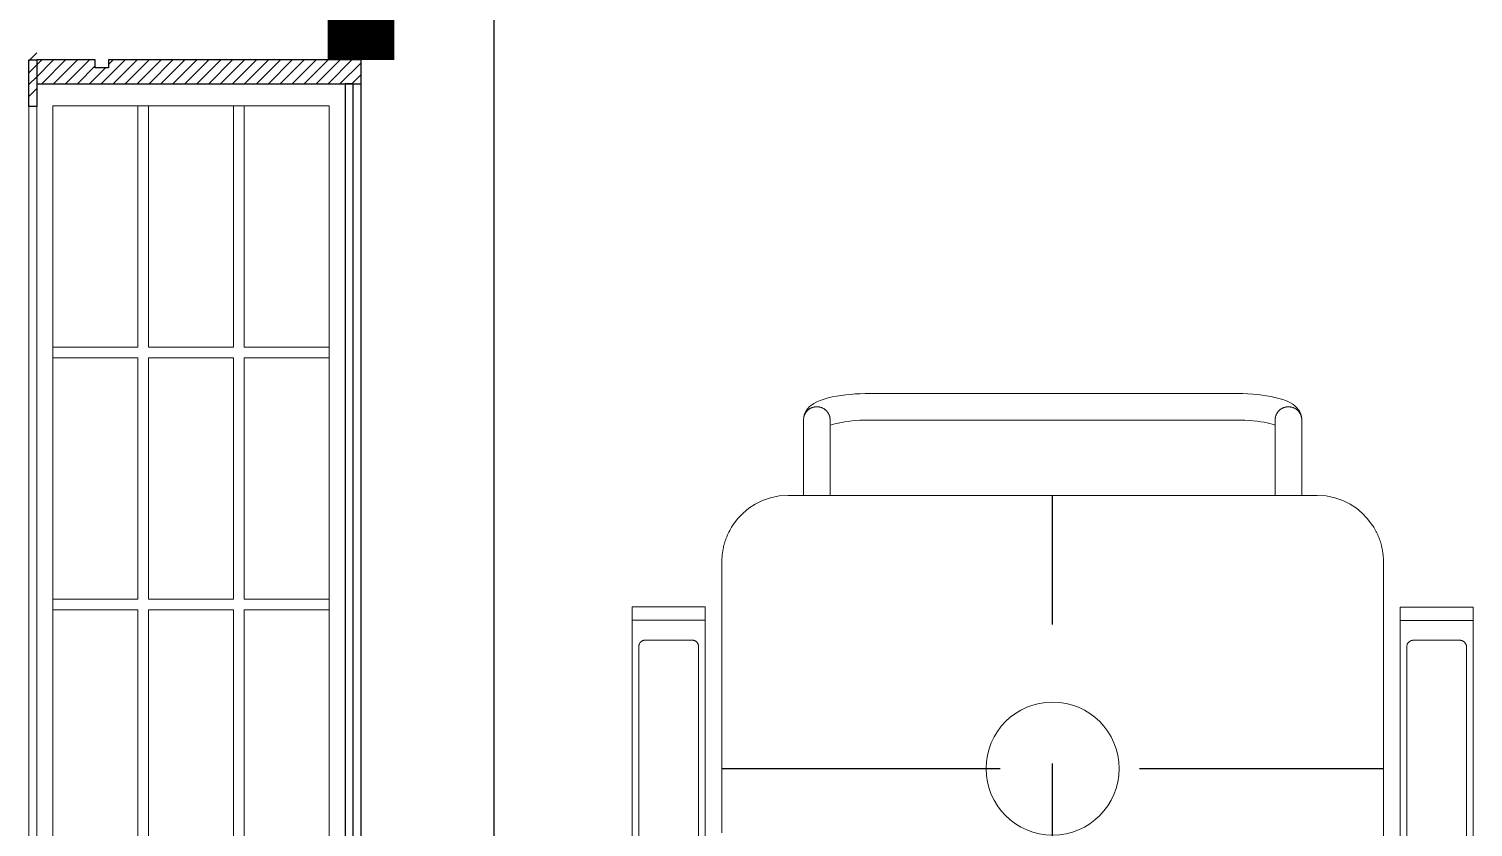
# Model space of a CAD drawing. Header units: feet. Extents: x 5433040 to 5447872, y -5283407 to -5275532.
# Drawn here: x 5443349 to 5444436, y -5281169 to -5280568 of the extents above; entities that cross this region are included whole.
import ezdxf

# ---------------------------------------------------------------- set-up
doc = ezdxf.new("R2010")
doc.units = ezdxf.units.FT
doc.header["$LTSCALE"] = 33
doc.header["$MEASUREMENT"] = 0
doc.linetypes.add('ACAD_ISO03W100', pattern=[30, 12, -18])
doc.linetypes.add('HIDDEN', pattern=[9.524999999999995, 6.349999999999997, -3.174999999999998])
for name, color, linetype, lineweight in [('LENS-FURNITURE', 13, 'Continuous', 9), ('LENS-PARTITION', 21, 'Continuous', 25), ('LK-FF&E WALL', 1, 'Continuous', 9), ('LK-FLUTTED FINISH', 20, 'Continuous', 30), ('LN-ELEVATION-1', 81, 'Continuous', 25), ('LN-ELEVATION-2', 103, 'Continuous', 20), ('LN-ELEVATION-3', 125, 'Continuous', 18), ('LN-HATCH', 251, 'Continuous', 0)]:
    doc.layers.add(name, color=color, linetype=linetype, lineweight=lineweight)
pattern_1 = [(45, (7858558.917008298, 3503823.203216763), (-4.490128060534575, 4.490128060534575), [])]

# ---------------------------------------------------------------- blocks, each defined once
blk = doc.blocks.new('CHAIR UNIT')
blk.add_circle((0, -2.91038e-11), 50.09224864585668)
at = {"layer": 'Defpoints', "linetype": 'HIDDEN'}
for p, q in [((0, 205.7260339055501), (0, -205.7260339055793)), ((-249.0004958324135, -2.91038e-11), (249.0004958324135, -2.91038e-11))]:
    blk.add_line(p, q, dxfattribs=at)
at = {"layer": 'LENS-FURNITURE'}
for points in [[(-316.4938646722585, -111.7995882283139), (-316.4938646722585, 155.188182556798)], [(-311.4994284007698, 155.188182556798), (-311.4994284007698, -91.80358200351475), (-311.4902977496385, -91.967932739557), (-311.4902977496385, -92.1414140729757), (-311.4720366857946, -92.31489540453185), (-311.4537753826007, -92.479246140545), (-311.4263836666942, -92.65272747396375), (-311.3533389326185, -92.98142894601914), (-311.3076859135181, -93.15491027757523), (-311.262032895349, -93.31013041810363), (-311.1524655558169, -93.63883189015905), (-311.0794208208099, -93.79405203068745), (-311.0155069762841, -93.94927216932408), (-310.9333313517272, -94.10449230798986), (-310.8602866176517, -94.25058185114176), (-310.5863687451929, -94.6888504824019), (-310.4859322952107, -94.82580942817731), (-310.3763651940972, -94.95363777840976), (-310.2667978536338, -95.0905967260478), (-310.1481001004577, -95.21842507630934), (-309.9107045950368, -95.45582058391302), (-309.7828761907294, -95.5745183367689), (-309.6550480248406, -95.68408549414013), (-309.244171096012, -95.98539517779135), (-309.0980816278606, -96.07670114224312), (-308.9519921597093, -96.15887650934746), (-308.7967720385641, -96.24105187828535), (-308.486331560649, -96.38714141957462), (-308.1758913211524, -96.51496977166971), (-308.0115405488759, -96.56975335034076), (-307.6828392446041, -96.66105931482164), (-307.5184884732589, -96.69758170060234), (-307.3450070507825, -96.72497348900652), (-307.1806562785059, -96.75236527927338), (-307.0071750953794, -96.77975706954022), (-306.8428240846842, -96.78888766505409), (-306.6693429006264, -96.79801826243057), (-306.4958614781499, -96.79801826243057), (-271.4982854453847, -96.79801826243057), (-271.3248040229081, -96.79801826243057), (-271.1604532506317, -96.78888766505409), (-270.9869720665738, -96.77975706954022), (-270.8134906440973, -96.75236527927338), (-270.4847891014069, -96.69758170060234), (-270.3113079164177, -96.66105931482164), (-269.9826063737273, -96.56975335034076), (-269.8273862535134, -96.51496977166971), (-269.6630357205868, -96.4510555974848), (-269.5078153628856, -96.38714141957462), (-269.1973748840392, -96.24105187828535), (-269.0512854149565, -96.15887650934746), (-268.8960652947426, -96.07670114224312), (-268.7591064777225, -95.98539517779135), (-268.6130167711526, -95.88495861779666), (-268.3390988977626, -95.68408549414013), (-268.2112707318738, -95.5745183367689), (-268.0834423284978, -95.45582058391302), (-267.8460468221456, -95.21842507630934), (-267.7273490689695, -95.0905967260478), (-267.6177817294374, -94.95363777840976), (-267.5173452794552, -94.82580942817731), (-267.4169088285416, -94.6888504824019), (-267.3164721410722, -94.5427609392791), (-267.2251661028713, -94.3966713961272), (-267.060815570876, -94.10449230798986), (-266.9786401847377, -93.94927216932408), (-266.8508117804304, -93.63883189015905), (-266.7868974590674, -93.4744811541168), (-266.7321140281856, -93.31013041810363), (-266.6864610090852, -93.15491027757523), (-266.6408079899848, -92.98142894601914), (-266.5677632559091, -92.65272747396375), (-266.5403715409338, -92.479246140545), (-266.52211023774, -92.31489540453185), (-266.5038491729647, -91.967932739557), (-266.4947185218334, -91.80358200351475), (-266.4947185218334, 155.188182556798)], [(-261.5002822503448, 155.188182556798), (-261.5002822503448, -111.7995882283139)], [(316.4938649134711, 155.3799250812444), (316.4938649134711, -111.6078457020048), (261.500282490626, -111.6078457020048), (261.500282490626, -121.6149794108642), (316.4938649134711, -121.6149794108642), (316.4938649134711, -111.6078457020048)], [(261.500282490626, -111.6078457020048), (261.500282490626, 155.3799250812444)], [(266.4947185236961, 155.3799250812444), (266.4947185236961, -91.61183947909738), (266.5038491748273, -91.7853208106244), (266.5129798268899, -91.94967154666664), (266.5221104780212, -92.12315288008541), (266.5403715427965, -92.29663421161241), (266.5677634961903, -92.46098494765465), (266.6042856257409, -92.6253356836969), (266.6408082311973, -92.79881701711562), (266.7321142684668, -93.12751848917105), (266.7868977002799, -93.28273862969942), (266.8416811311618, -93.44708936571259), (266.9147258661687, -93.60230950251572), (266.9786401875317, -93.75752964304407), (267.0608155727387, -93.91274978354342), (267.1429909579456, -94.0588393266953), (267.2251663440838, -94.2140594671946), (267.3164723813534, -94.35101841297), (267.4077784176916, -94.4971079561219), (267.5173452813178, -94.6340669018682), (267.6177819697187, -94.77102584950626), (267.7273493092506, -94.89885419973871), (267.8460470624268, -95.02668255186293), (268.0834423303604, -95.2640780576039), (268.2112707346679, -95.3827758123225), (268.3390991389751, -95.49234296783106), (268.6130170114338, -95.69321608965402), (268.7591064795852, -95.79365265148226), (268.8960655350238, -95.88495861779666), (269.0421550041065, -95.967133984901), (269.3525954829529, -96.13148472091417), (269.8182558426633, -96.32322724536058), (269.9826063755899, -96.37801082403166), (270.3113079182803, -96.46931678851251), (270.4756586905569, -96.50583917429321), (270.6491401130334, -96.54236156007391), (270.8134908843785, -96.56062275482692), (270.9869720693678, -96.58801454323113), (271.151322601363, -96.5971451406076), (271.4982854472473, -96.61540633352708), (306.4958617184311, -96.61540633352708), (306.6693431409076, -96.60627573612146), (306.8336939122528, -96.5971451406076), (307.007175097242, -96.58801454323113), (307.1806565197185, -96.56062275482692), (307.3450072910637, -96.54236156007391), (307.5093578239903, -96.50583917429321), (307.6828390080482, -96.46931678851251), (308.0115405507386, -96.37801082403166), (308.1667606718838, -96.32322724536058), (308.3311114422977, -96.25931307117573), (308.6415519211441, -96.13148472091417), (308.7967718029395, -96.0493093538389), (308.9428615104406, -95.967133984901), (309.0980816297233, -95.88495861779666), (309.2350404467434, -95.79365265148226), (309.3811301542446, -95.69321608965402), (309.6550480276346, -95.49234296783106), (309.782876431942, -95.3827758123225), (309.9107045978308, -95.2640780576039), (310.1481003407389, -95.02668255186293), (310.266798093915, -94.89885419973871), (310.3763651959598, -94.77102584950626), (310.5772380959243, -94.4971079561219), (310.6776750227437, -94.35101841297), (310.7689808215946, -94.2140594671946), (310.8511562068015, -94.0588393266953), (310.9333315929398, -93.91274978354342), (311.0155067406595, -93.75752964304407), (311.1433353833854, -93.44708936571259), (311.2072492279112, -93.28273862969942), (311.2620331356302, -93.12751848917105), (311.3533389344811, -92.79881701711562), (311.389861301519, -92.6253356836969), (311.4263836685568, -92.46098494765465), (311.4537756228819, -92.29663421161241), (311.4720366876572, -92.12315288008541), (311.4811673387885, -91.94967154666664), (311.4902979899198, -91.7853208106244), (311.4994284026325, -91.61183947909738), (311.4994284026325, 155.3799250812444)], [(248.4983131065965, 75.66981807732373), (248.6900555938482, 75.17676586922607), (248.7357086120173, 75.00328453583644), (248.7904920428992, 74.83893379979416), (248.8270146492869, 74.66545246637544), (248.8726674299687, 74.49197113484843), (248.9548428151756, 73.97152713645481), (248.9731041174382, 73.7980458049278), (248.9913651822135, 73.45108313995297), (249.0004958333448, 73.26847121102037), (249.0004958333448, -155.7268877471797)], [(-249.0004958314821, -155.7268877471797), (-249.0004958314821, 48.26889812995796)], [(-249.0004958314821, -155.7268877471797), (-248.9913651794195, -156.256462341058), (-248.9822345282882, -156.7951675323129), (-248.973103877157, -157.3247421280539), (-248.954842813313, -157.8634473174461), (-248.9274508580566, -158.4021525068674), (-248.8544061239809, -159.4613016964868), (-248.8178839962929, -160.000006885879), (-248.7083166558296, -161.0591560736648), (-248.6535332240164, -161.5978612649195), (-248.5896189026535, -162.127435858798), (-248.5165741685778, -162.6570104526763), (-248.3522233972326, -163.7161596423247), (-248.2700480110943, -164.2366036388266), (-248.0691748727113, -165.295752828446), (-247.9687384227291, -165.8161968249478), (-247.859171083197, -166.3366408233414), (-247.7404733300209, -166.8662154172198), (-247.6217755768448, -167.3866594137216), (-247.493947410956, -167.8979728165723), (-247.2200295384973, -168.9388608114386), (-246.9278503628448, -169.9614876134436), (-246.7726300042123, -170.4728010144317), (-246.4439286999404, -171.4954278145451), (-246.2704475149512, -172.0067412173957), (-246.0969660924748, -172.5089240210072), (-245.914354018867, -173.0111068264814), (-245.7226115316152, -173.5132896319555), (-245.5308690443635, -174.0063418400532), (-245.3391267955303, -174.5085246455273), (-244.7091154251248, -175.9876812679577), (-244.4899812228978, -176.4716028805414), (-243.8051861822605, -177.9233677182928), (-243.0656079500914, -179.3477407639147), (-242.5542945712805, -180.2790615995764), (-242.289507349953, -180.7447220192698), (-242.015589476563, -181.2103824389632), (-241.741671603173, -181.6669122612801), (-241.1755745550618, -182.5799719077768), (-240.8833953794092, -183.0273711326881)], [(249.0004958333448, -155.7268877471797), (248.9913651822135, -156.256462341058), (248.9822345301509, -156.7951675323129), (248.9731041174382, -157.3247421280539), (248.9457121640444, -157.8634473174461), (248.9274510992691, -158.4021525068674), (248.8544063642621, -159.4613016964868), (248.8087533470243, -160.000006885879), (248.7631003279239, -160.5295814797864), (248.7083168961108, -161.0591560736648), (248.6535329874605, -161.5978612649195), (248.5804882533848, -162.127435858798), (248.5165741704404, -162.6570104526763), (248.3522233990953, -163.7161596423247), (248.2609173618257, -164.2366036388266), (248.1696115639061, -164.766178232705), (248.0691748745739, -165.295752828446), (247.968738425523, -165.8161968249478), (247.8591713234782, -166.3366408233414), (247.7404735703021, -166.8662154172198), (247.621775817126, -167.3866594137216), (247.4939474128187, -167.8979728165723), (247.2200293019414, -168.9388608114386), (246.9278503647074, -169.9614876134436), (246.7726302444935, -170.4728010144317), (246.4439289402217, -171.4954278145451), (246.2704472793266, -172.0067412173957), (246.0969660952687, -172.5089240210072), (245.9143542591482, -173.0111068264814), (245.7226117718965, -173.5132896319555), (245.5308690462262, -174.0063418400532), (245.3299961462616, -174.5085246455273), (245.1291230078787, -175.001576853625), (244.7091154269874, -175.9876812679577), (244.4899809863418, -176.4716028805414), (244.0334512777627, -177.4394461057091), (243.796056009829, -177.9233677182928), (243.5586602659896, -178.3981587316375), (243.0656081903726, -179.3477407639147), (242.8099513817579, -179.8134011836081), (242.0155897168442, -181.2103824389632), (241.7416716050357, -181.6669122612801), (241.1755745569244, -182.5799719077768), (240.8833956196904, -183.0273711326881), (236.8568024355918, -188.3779006520635), (232.9671683069319, -192.4044936858117), (228.6575268357992, -195.974556897243), (224.0100531708449, -199.0150455166586), (218.3308223355561, -201.8363998194691), (212.3594123255462, -203.8999146163405), (205.821905028075, -205.2603734877485), (199.0378718115389, -205.7260339055793), (198.9922192692756, -205.7260339055793)], [(-199.0013494417071, -205.7260339055793), (-199.0470024608075, -205.7260339055793), (-205.8219052646309, -205.2603734877485), (-212.3685427363962, -203.8999146163405), (-218.3308223336935, -201.8363998194691), (-224.0100534074008, -199.0150455166586), (-228.6575268339366, -195.974556897243), (-232.9671685425565, -192.4044936858117), (-236.8568024337292, -188.3779006520635), (-240.8833953794092, -183.0273711326881), (-240.8651343155652, -183.0547629211214), (-240.8576738061384, -183.0615499132545)], [(198.9922192692756, -205.7260339055793), (-199.0013494417071, -205.7260339055793)], [(-187.4967980645596, -205.7077727126889), (-187.4967980645596, -262.7192169455812), (-187.3598392475394, -264.5909892161144), (-186.9215706037357, -266.4536308930256), (-186.2367755640298, -268.1793136222986), (-185.341977449134, -269.7589068065863), (-184.2554363701492, -271.2015410469612), (-182.9862834559753, -272.5163469352119), (-181.5071267522871, -273.7398468590109), (-179.7449217615649, -274.9176938015153), (-177.5992315579206, -276.0772795511293), (-174.9878809954971, -277.2003429131), (-172.0386982373893, -278.2229697169387), (-168.9799483790993, -279.0903763783863), (-165.8298924826085, -279.8208240940876), (-162.5702697243541, -280.4508352498233), (-159.2010796256363, -280.9804098437016), (-155.7223224248737, -281.4278090705047), (-152.1613896004855, -281.783902332827), (-148.5182818667963, -282.0669508217252), (-144.8112595733254, -282.2678239454108), (-141.0677151512354, -282.3865216964332), (-137.497651675716, -282.4230440822138), (137.4976519159972, -282.4230440822138), (139.478991586715, -282.4047828893236), (143.2316666599363, -282.3226075222483), (146.9386887140571, -282.158256786206), (150.6000579893589, -281.9208612786024), (154.1701212264596, -281.5921598065179), (157.6488784272223, -281.1904135629011), (161.0180682875216, -280.7064919521799), (164.259429981932, -280.1403949706582), (167.3638328593224, -279.482992028381), (170.340407570824, -278.7251525205502), (173.1891536395997, -277.848615261697), (175.9283323688432, -276.825988459721), (178.6035970151424, -275.5659661501413), (180.7218955019489, -274.2968132413225), (182.4293172992766, -273.0093991433096), (183.8445596825331, -271.6580708692782), (185.0406676242128, -270.1971754378756), (186.0176413627341, -268.6267128491017), (186.7572195958345, -266.9284219082328), (187.2594025619328, -265.1388250047749), (187.4876676537096, -263.2853139252402), (187.4967980673535, -262.7192169455812), (187.4967980673535, -205.7077727126889)], [(-177.4987948704511, -272.4159103752463), (-177.2613993640988, -272.4250409707602), (-176.7866083532572, -272.4067797797324), (-176.3118173405528, -272.37025739206), (-176.0744220735505, -272.3428656017932), (-175.837026329711, -272.3063432178751), (-175.5996308233589, -272.2606902347179), (-175.3713659700006, -272.2241678507999), (-175.1339704636484, -272.1693842702662), (-174.9057056093588, -272.114600691595), (-174.4491759007796, -271.9867723413336), (-174.2209108080715, -271.9137275697722), (-173.9926459537819, -271.8315522008051), (-173.773511512205, -271.7493768337299), (-173.3352428674698, -271.5667649047973), (-173.1161086652428, -271.4663283429691), (-172.4860975332558, -271.1376268708846), (-172.2760937437415, -271.0189291180286), (-171.8743474669754, -270.7632724175346), (-171.4908624924719, -270.4893545241503), (-171.1073772795498, -270.1971754378756), (-170.9247654434293, -270.0419552973472), (-170.7512842584401, -269.8867351586814), (-170.4043214134872, -269.5580336847633), (-170.0756201092153, -269.2110710198176), (-169.9203999890014, -269.0375896882615), (-169.6099597495049, -268.6723658303963), (-169.4638700420037, -268.4806233040872), (-169.3269109856337, -268.2888807796699), (-169.1899524070322, -268.0880076578469), (-169.0621237643063, -267.8962651334004), (-168.9342953599989, -267.6953920097148), (-168.696899854578, -267.2753845732077), (-168.4777656514197, -266.8553771385341), (-168.3773289630189, -266.6362428219581), (-168.2860229257494, -266.4262391027587), (-168.1947173662484, -266.1979741925315), (-168.1034113280475, -265.9788398759556), (-168.0303663555532, -265.7597055631049), (-167.8842768874019, -265.303175740788), (-167.8203625660389, -265.0749108286982), (-167.7655791342258, -264.8375153210945), (-167.7107957024126, -264.6092504108675), (-167.6651426842436, -264.3718549014302), (-167.6194896660745, -264.1435899912031), (-167.5920979501679, -263.9061944817076), (-167.5555753447115, -263.6687989759957), (-167.5007919128984, -262.9566124531848), (-167.5007919128984, -262.7192169455812), (-167.5007919128984, -205.7260339055793)], [(177.4987951107323, -272.4159103752463), (177.2613993659615, -272.4250409707602), (176.7866085935384, -272.4067797797324), (176.3118175817653, -272.37025739206), (176.0744218379259, -272.3428656017932), (175.8370265699923, -272.3063432178751), (175.5996310645714, -272.2606902347179), (175.3713659718632, -272.2241678507999), (175.1339707039296, -272.1693842702662), (174.9057056121528, -272.114600691595), (174.4491756642237, -271.9867723413336), (174.2209108099341, -271.9137275697722), (173.9926459556445, -271.8315522008051), (173.7735117524862, -271.7493768337299), (173.335243107751, -271.5667649047973), (173.1161089055239, -271.4663283429691), (172.9061048775911, -271.3567611874605), (172.6869706735015, -271.2471940301184), (172.4860975351184, -271.1376268708846), (172.2760937456041, -271.0189291180286), (171.8743477072566, -270.7632724175346), (171.6826052200049, -270.6263134698966), (171.4817318432033, -270.4893545241503), (171.2991200070828, -270.3432649809983), (171.107377519831, -270.1971754378756), (170.9247656837105, -270.0419552973472), (170.7512840228155, -269.8867351586814), (170.4043214153498, -269.5580336847633), (169.9112693397328, -269.0375896882615), (169.7651798706502, -268.8549777593289), (169.609959512949, -268.6723658303963), (169.4638700438663, -268.4806233040872), (169.3269112268463, -268.2888807796699), (169.1899521704763, -268.0880076578469), (169.0621240045875, -267.8962651334004), (168.9342956002801, -267.6953920097148), (168.6969000957906, -267.2753845732077), (168.4777656532824, -266.8553771385341), (168.3773292042315, -266.6362428219581), (168.2768927533179, -266.4262391027587), (168.1947171296924, -266.1979741925315), (168.1034113308415, -265.9788398759556), (168.0303665958345, -265.7597055631049), (167.948190972209, -265.5314406510151), (167.8203628063202, -265.0749108286982), (167.765579374507, -264.8375153210945), (167.7107954667881, -264.6092504108675), (167.6651426870376, -264.3718549014302), (167.619489667937, -264.1435899912031), (167.5829673008993, -263.9061944817076), (167.5555755849926, -263.6687989759957), (167.500791914761, -262.9566124531848), (167.500791914761, -262.7192169455812), (167.500791914761, -205.7260339055793)], [(167.500791914761, -258.6469709286757), (166.8068664623424, -258.8934970336559), (165.3551019504666, -259.3500268541102), (163.5928964838385, -259.8156872738036), (161.5385125558823, -260.281347693468), (159.2193409297615, -260.7287469184084), (156.6536433845758, -261.1396237575682), (153.8688113987445, -261.504847617296), (150.9104982288554, -261.8152878964611), (147.815225765109, -262.0709445969551), (144.6012560240924, -262.2535565258877), (141.3051106594503, -262.3722542806063), (138.1459243502468, -262.4179072619008), (137.4976519159972, -262.4179072619008), (-137.497651675716, -262.4179072619008)], [(-187.4967980645596, -262.7192169455812), (-187.4785370007156, -263.1940079589258), (-187.4420143952593, -263.6687989759957), (-187.3689696602523, -264.1435899912031), (-187.3324475325644, -264.3718549014302), (-187.2867945134639, -264.6092504108675), (-187.2320106048137, -264.8375153210945), (-187.1772271730005, -265.0749108286982), (-187.1133128516376, -265.303175740788), (-186.9672233834863, -265.7597055631049), (-186.8941786494105, -265.9788398759556), (-186.8028728505595, -266.1979741925315), (-186.7115668132901, -266.4262391027587), (-186.6202607769519, -266.6362428219581), (-186.5198243260383, -266.8553771385341), (-186.3006898853928, -267.2753845732077), (-186.0632943790406, -267.6953920097148), (-185.9354659747332, -267.8962651334004), (-185.8076378088444, -268.0880076578469), (-185.6706787534058, -268.2888807796699), (-185.5245892852544, -268.4806233040872), (-185.3876304682344, -268.6723658303963), (-185.077189989388, -269.0375896882615), (-184.921969869174, -269.2110710198176), (-184.5932683255523, -269.5580336847633), (-184.246305719018, -269.8867351586814), (-183.881082046777, -270.1971754378756), (-183.6984699731693, -270.3432649809983), (-183.5067274859175, -270.4893545241503), (-183.1232422739267, -270.7632724175346), (-182.7214962346479, -271.0189291180286), (-182.5114924442023, -271.1376268708846), (-181.881481074728, -271.4663283429691), (-181.6623468715697, -271.5667649047973), (-181.2240782268345, -271.7493768337299), (-181.0049440246075, -271.8315522008051), (-180.7766791693866, -271.9137275697722), (-180.5484143160283, -271.9867723413336), (-180.0918843690306, -272.114600691595), (-179.863619275391, -272.1693842702662), (-179.6262240083888, -272.2241678507999), (-179.3979589156806, -272.2606902347179), (-179.160563647747, -272.3063432178751), (-178.9231681432575, -272.3428656017932), (-178.6857723984867, -272.37025739206), (-178.210981387645, -272.4067797797324), (-177.7361903749406, -272.4250409707602), (-177.4987948704511, -272.4159103752463)], [(177.4987951107323, -272.4159103752463), (177.7361906161532, -272.4250409707602), (178.2109813895076, -272.4067797797324), (178.6857726387679, -272.37025739206), (178.9231679067015, -272.3428656017932), (179.1605634121224, -272.3063432178751), (179.3888285048306, -272.2606902347179), (179.6262240111826, -272.2241678507999), (179.854488864541, -272.1693842702662), (180.0918843708932, -272.114600691595), (180.5484140794724, -271.9867723413336), (180.7766791721806, -271.9137275697722), (180.9958136137575, -271.8315522008051), (181.2240784680471, -271.7493768337299), (181.6623468734324, -271.5667649047973), (181.8814813150093, -271.4663283429691), (182.5114924460649, -271.1376268708846), (182.7123655853793, -271.0189291180286), (182.9223693758249, -270.8911007677671), (183.1141118621453, -270.7632724175346), (183.3149850014597, -270.6263134698966), (183.5067274887115, -270.4893545241503), (183.6984699759631, -270.3432649809983), (183.8810818111524, -270.1971754378756), (184.2463057208805, -269.8867351586814), (184.5932685667649, -269.5580336847633), (184.9219698710367, -269.2110710198176), (185.0771899912506, -269.0375896882615), (185.2324103489518, -268.8549777593289), (185.3784998189658, -268.6723658303963), (185.6706787552684, -268.2888807796699), (185.8076375722885, -268.0880076578469), (185.9354662150144, -267.8962651334004), (186.0632943809032, -267.6953920097148), (186.300690125674, -267.2753845732077), (186.519824327901, -266.8553771385341), (186.6202607788145, -266.6362428219581), (186.7115668151527, -266.4262391027587), (186.802872614935, -266.1979741925315), (186.9672233853489, -265.7597055631049), (187.11331309285, -265.303175740788), (187.1772274142131, -265.0749108286982), (187.2320108450949, -264.8375153210945), (187.286794276908, -264.6092504108675), (187.3324472960084, -264.3718549014302), (187.3689699014649, -264.1435899912031), (187.405492030084, -263.9061944817076), (187.4602757003158, -263.431403468363), (187.4785370025783, -263.1940079589258), (187.4967980673535, -262.7192169455812)]]:
    blk.add_lwpolyline(points, dxfattribs=at)
blk.add_lwpolyline([(-261.5002822503448, -111.7995882283139), (-316.4938646722585, -111.7995882283139), (-316.4938646722585, -121.7975913397967), (-261.5002822503448, -121.7975913397967)], close=True, dxfattribs=at)
blk.add_arc((-140.3767430530861, -164.0809483822668), 98.37909659551364, 253.9957013946063, 271.6770160365166, dxfattribs=at)
blk = doc.blocks.new('VC 1010')
at = {"layer": 'LN-HATCH', "ltscale": 0.5}
h = blk.add_hatch(dxfattribs=at)
h.set_pattern_fill('ANSI31', color=256, scale=2)
h.set_pattern_definition(pattern_1)
h.paths.add_polyline_path([(504.8333333330228, 24), (504.8333333330228, -166), (498.8333333330228, -166), (498.8333333330228, -176), (504.8333333330228, -176), (504.8333333330228, -220), (486.8333333330228, -220), (486.8333333330228, 24)])
h = blk.add_hatch(dxfattribs=at)
h.set_pattern_fill('ANSI31', color=256, scale=2)
h.set_pattern_definition(pattern_1)
h.paths.add_polyline_path([(476.8333333330228, -220), (476.8333333330228, -226), (511.8333333330228, -226), (511.8333333330228, -220)])
at = {"layer": 'LN-ELEVATION-1', "ltscale": 0.5}
for points in [[(504.8333333330228, 24), (504.8333333330228, -166), (498.8333333330228, -166), (498.8333333330228, -176), (504.8333333330228, -176), (504.8333333330228, -220), (486.8333333330228, -220), (486.8333333330228, 24)], [(486.8333333330228, 12), (-487.1666666669772, 12), (-487.1666666669772, 18), (486.8333333330228, 18)], [(469.8333333330228, -220), (469.8333333330228, -226), (504.8333333330228, -226), (504.8333333330228, -220)]]:
    blk.add_lwpolyline(points, close=True, dxfattribs=at)
at = {"layer": 'LN-ELEVATION-2', "ltscale": 0.5}
blk.add_lwpolyline([(470.1666666674428, 0), (-470.1666666674428, 0), (-470.1666666674428, -208), (470.1666666674428, -208)], close=True, dxfattribs=at)
at = {"layer": 'LN-ELEVATION-3', "ltscale": 0.5}
for p, q in [((-487.1666666669772, 24), (486.8333333330228, 24)), ((-470.1666666669772, -220), (469.8333333330228, -220)), ((469.8333333330228, -226), (-470.1666666669772, -226))]:
    blk.add_line(p, q, dxfattribs=at)
for points in [[(-90.83333333348855, 0), (90.83333333348855, 0), (90.83333333348855, -64), (-90.83333333348855, -64)], [(98.83333333348855, 0), (280.5000000004657, 0), (280.5000000004657, -64), (98.83333333348855, -64)], [(288.5000000004657, 0), (470.1666666674428, 0), (470.1666666674428, -64), (288.5000000004657, -64)], [(-90.83333333348855, -72), (90.83333333348855, -72), (90.83333333348855, -136), (-90.83333333348855, -136)], [(98.83333333348855, -72), (280.5000000004657, -72), (280.5000000004657, -136), (98.83333333348855, -136)], [(288.5000000004657, -72), (470.1666666674428, -72), (470.1666666674428, -136), (288.5000000004657, -136)], [(-90.83333333348855, -144), (90.83333333348855, -144), (90.83333333348855, -208), (-90.83333333348855, -208)], [(98.83333333348855, -144), (280.5000000004657, -144), (280.5000000004657, -208), (98.83333333348855, -208)], [(288.5000000004657, -144), (470.1666666674428, -144), (470.1666666674428, -208), (288.5000000004657, -208)]]:
    blk.add_lwpolyline(points, close=True, dxfattribs=at)

msp = doc.modelspace()

# ---------------------------------------------------------------- linework, layer by layer
at = {"layer": 'LENS-PARTITION'}
msp.add_lwpolyline([(5443698.828446285, -5283226.965723161), (5443598.828446284, -5283226.965723161), (5443598.828446284, -5279126.965723162), (5443698.828446285, -5279126.965723162)], close=True, dxfattribs=at)
at = {"layer": 'LK-FLUTTED FINISH', "linetype": 'ACAD_ISO03W100', "ltscale": 0.05, "const_width": 50}
msp.add_lwpolyline([(5443598.828446284, -5277419.965723161), (5443598.828446284, -5280590.965723162)], dxfattribs=at)

# ---------------------------------------------------------------- block references
at = {"layer": 'LENS-FURNITURE', "xscale": -1, "rotation": 180}
msp.add_blockref('CHAIR UNIT', (5444119.39670597, -5281124.570726439), dxfattribs=at)
at = {"layer": 'LK-FF&E WALL', "xscale": -1, "rotation": 270}
msp.add_blockref('VC 1010', (5443574.828446285, -5281095.799056495), dxfattribs=at)

doc.saveas('drawing.dxf')
